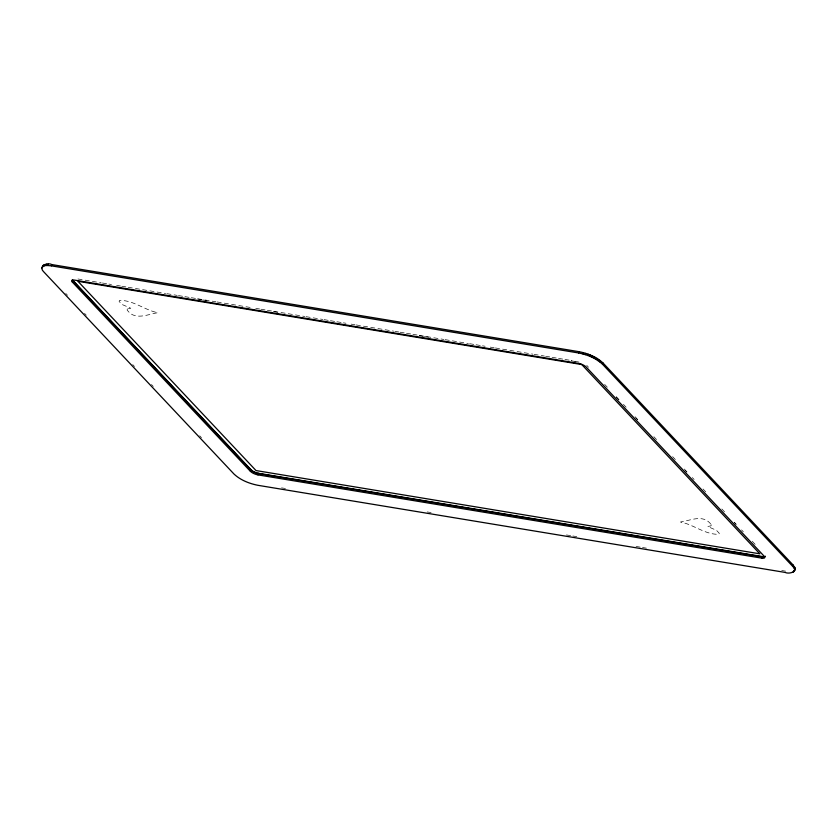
<?xml version="1.0" encoding="UTF-8"?>
<svg xmlns="http://www.w3.org/2000/svg" width="837" height="837" viewBox="0 0 837 837"><rect width="100%" height="100%" fill="white"/><g stroke="black" fill="none" stroke-linecap="round" stroke-linejoin="round"><path stroke-width="0.63" stroke-dasharray="4.18 3.14" d="M579.037 362.118L571.441 360.527M77.977 278.983L101.162 282.812M102.449 283.021L107.607 283.879M108.894 284.088L111.467 284.517M116.625 285.365L120.486 286.003M121.783 286.223L126.931 287.07M128.218 287.279L165.59 293.452M166.877 293.672L177.182 295.377M178.469 295.587L183.627 296.434M184.914 296.654L190.062 297.501M191.349 297.71L196.507 298.568M197.794 298.778L215.831 301.759M217.118 301.969L250.619 307.514M255.777 308.361L259.637 308.999M260.924 309.209L266.082 310.067M267.369 310.276L272.527 311.134M273.814 311.343L304.731 316.449M306.018 316.668L322.768 319.431M324.065 319.64L329.213 320.498M330.5 320.707L335.658 321.565M336.945 321.774L342.103 322.622M343.39 322.841L345.963 323.26M351.121 324.118L354.982 324.756M356.269 324.965L393.631 331.138M394.928 331.358L398.789 331.996M400.076 332.205L405.234 333.063M406.52 333.272L411.678 334.12M412.965 334.34L418.113 335.187M419.4 335.396L443.882 339.445M445.169 339.655L468.364 343.494M469.651 343.704L474.809 344.551M476.096 344.771L481.244 345.618M482.541 345.827L485.115 346.256M490.262 347.114L494.133 347.753M495.42 347.962L532.782 354.135M534.069 354.344L544.385 356.049M545.672 356.269L550.819 357.117M552.117 357.326L557.264 358.184M558.551 358.393L563.709 359.251M564.996 359.46L570.154 360.308M197.668 299.091L201.529 299.74M202.826 299.949L207.974 300.797M273.689 311.657L277.549 312.295M419.274 335.721L423.145 336.359M424.432 336.568L429.58 337.416M571.315 360.841L575.176 361.479M281.567 487.856L285.427 488.494M427.236 511.93L431.097 512.568M566.461 534.937L571.619 535.785M572.906 535.994L576.766 536.643M636.068 546.435L641.226 547.293M642.513 547.503L646.384 548.141M781.737 570.51L785.608 571.148M586.737 365.371L588.526 367.265M604.638 384.392L607.317 387.238M616.262 396.748L618.951 399.605M623.429 404.365L626.107 407.211M635.053 416.721L637.742 419.578M653.854 436.694L656.532 439.551M672.645 456.667L675.323 459.523M684.279 469.034L686.957 471.89M692.325 477.592L694.114 479.496M703.07 489.007L705.748 491.863M721.86 508.98L724.539 511.836M734.384 522.298L736.173 524.203M741.54 529.905L743.329 531.809M752.285 541.319L755.863 545.128M616.137 397.073L618.825 399.919M635.827 417.998L637.616 419.892M685.043 470.3L686.832 472.204M734.258 522.612L736.047 524.517M65.746 293.41L67.535 295.304M84.506 313.341L86.284 315.235M132.717 364.587L134.506 366.491M151.476 384.518L153.265 386.422M199.698 435.774L201.476 437.667M127.465 308.853L127.098 309.92C134.747 320.948 147.668 314.304 157.774 312.703C144.665 310.119 132.957 299.866 119.471 300.462L119.116 301.446L121.961 304.448L130.792 308.246L127.465 308.853M711.293 524.82L710.927 525.877L707.589 526.483L716.43 530.281L719.276 533.284L718.91 534.268C705.434 534.864 693.727 524.611 680.607 522.026C690.713 520.426 703.645 513.782 711.293 524.82"/><path stroke-width="1.26" d="M41.85 267.924C43.283 264.325 48.483 265.727 51.392 265.852L578.639 352.973C587.292 354.721 595.965 358.11 602.483 364.21L792.681 566.367C798.686 571.629 789.176 574.454 785.096 572.414L257.848 485.293C249.196 483.545 240.533 480.156 234.015 474.056L43.806 271.899C37.937 266.553 47.018 261.918 51.904 264.586L579.152 351.707C587.804 353.455 596.467 356.844 602.985 362.944L793.194 565.101L795.108 568.218L794.386 571.096M42.614 265.904L42.405 267.516M42.666 266.543L43.168 265.277M43.503 266.061L44.016 264.795M44.623 265.716L45.135 264.45M45.993 265.517L46.506 264.251M47.604 265.475L48.107 264.21M51.392 265.852L51.904 264.586M72.317 282.048A6.005 1.925 21.9 0 1 74.723 280.133L578.534 363.384A6.005 1.925 21.9 0 1 586.099 366.951L764.171 556.218A6.005 1.925 21.9 0 1 761.764 558.133L257.963 474.882A6.005 1.925 21.9 0 1 250.389 471.315L72.317 282.048L72.955 280.468A6.005 1.925 21.9 0 1 72.453 279.788M250.389 471.315L251.027 469.735L72.955 280.468M257.963 474.882L258.591 473.303L762.402 556.553A6.005 1.925 21.9 0 0 764.547 556.595M578.639 352.973L579.152 351.707M582.981 353.946L583.494 352.68M585.272 354.626L585.785 353.36M587.584 355.432L588.097 354.166M589.886 356.342L590.388 355.076M592.136 357.347L592.638 356.081M594.28 358.414L594.793 357.148M596.31 359.544L596.823 358.278M598.173 360.705L598.685 359.439M599.836 361.887L600.349 360.621M602.483 364.21L602.985 362.944M761.764 558.133L762.402 556.553M792.681 566.367L793.194 565.101M794.25 568.522L794.763 567.256M792.984 572.205L794.888 569.83M794.595 569.484L795.108 568.218M793.832 571.723L794.334 570.457M794.637 570.342L795.15 569.076M258.591 473.303A6.005 1.925 21.9 0 1 251.027 469.735M72.327 280.102A6.005 1.925 21.9 0 0 72.829 280.782L250.901 470.049A6.005 1.925 21.9 0 0 258.466 473.616L762.277 556.867A6.005 1.925 21.9 0 0 765.3 556.207M581.746 364.545L77.946 281.295L256.017 470.561L759.818 553.812L581.746 364.545"/></g></svg>
